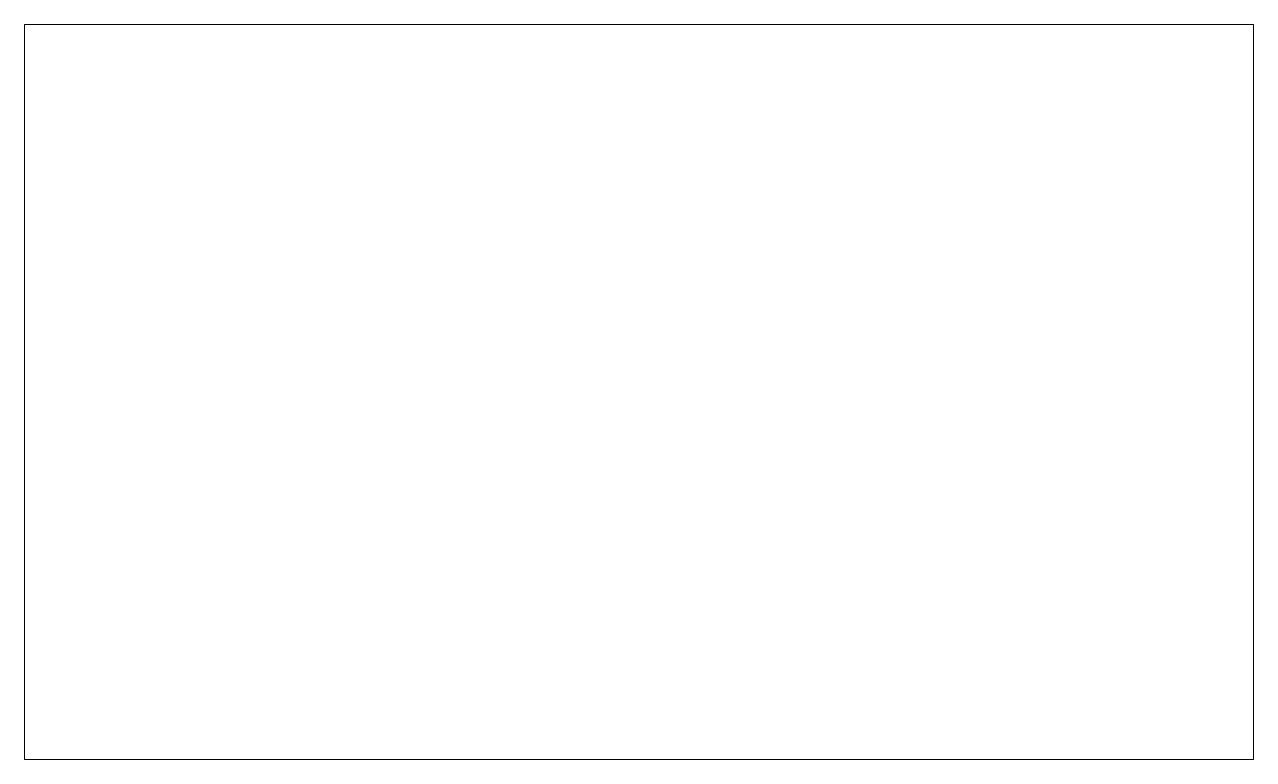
# Model space of a CAD drawing. Extents: x 420 to 1500, y -789 to -144.
import ezdxf

# ---------------------------------------------------------------- set-up
doc = ezdxf.new("R2010")
doc.units = 0
doc.header["$MEASUREMENT"] = 0
doc.layers.add('Layer 1', color=7, linetype='Continuous', lineweight=0)
picture_1 = doc.add_image_def('image1.png', size_in_pixel=(1496, 852))

msp = doc.modelspace()

# ---------------------------------------------------------------- pictures from other files: only their frames are drawn
at = {"layer": 'Layer 1'}
image = msp.add_image(picture_1, insert=(419.7, -789.5), size_in_units=(1080.3, 645.8), dxfattribs=at)

doc.saveas('drawing.dxf')
